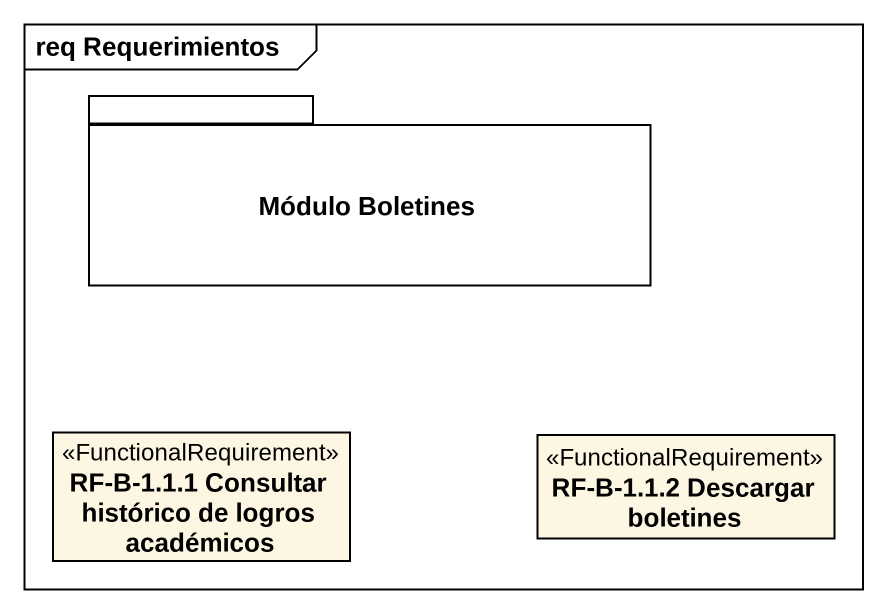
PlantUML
@startuml
mainframe req Requerimientos
hide circle
hide empty members
package "Módulo Boletines" as Módulo_Boletines {
}
class "RF-B-1.1.1 Consultar histórico de logros académicos" as RF_B_1_1_1_Consultar <<FunctionalRequirement>>
class "RF-B-1.1.2 Descargar boletines" as RF_B_1_1_2_Descargar <<FunctionalRequirement>>
@enduml
